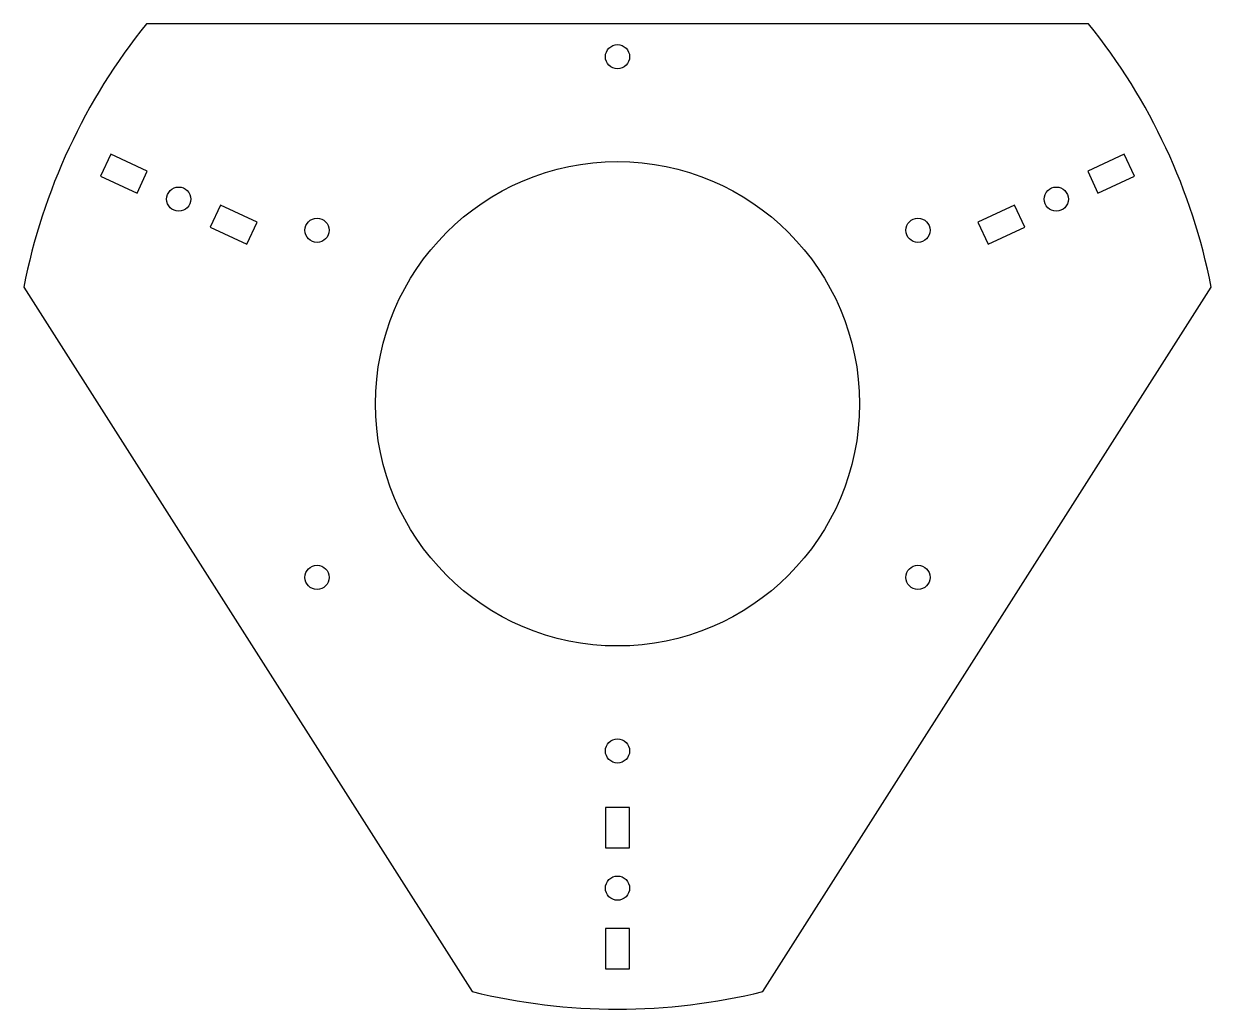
# Model space of a CAD drawing. Header units: millimetres. Extents: x -74 to 74, y -75 to 47.
import ezdxf

# ---------------------------------------------------------------- set-up
doc = ezdxf.new("R2010")
doc.units = ezdxf.units.MM

msp = doc.modelspace()

# ---------------------------------------------------------------- linework, layer by layer
at = {"color": 7, "linetype": 'Continuous', "lineweight": 25}
for p, q in [((58.38, 47.08), (-58.38, 47.08)), ((-62.81, 30.94), (-64.08, 28.22)), ((-58.28, 28.83), (-62.81, 30.94)), ((62.81, 30.94), (58.28, 28.83)), ((64.08, 28.22), (62.81, 30.94)), ((-64.08, 28.22), (-59.54, 26.11)), ((-59.54, 26.11), (-58.28, 28.83)), ((58.28, 28.83), (59.54, 26.11)), ((59.54, 26.11), (64.08, 28.22)), ((-49.21, 24.6), (-50.48, 21.88)), ((-44.68, 22.49), (-49.21, 24.6)), ((49.21, 24.6), (44.68, 22.49)), ((50.48, 21.88), (49.21, 24.6)), ((-45.95, 19.77), (-44.68, 22.49)), ((44.68, 22.49), (45.95, 19.77)), ((-50.48, 21.88), (-45.95, 19.77)), ((45.95, 19.77), (50.48, 21.88)), ((-73.59, 14.46), (-18, -72.81)), ((18, -72.81), (73.59, 14.46)), ((1.5, -50), (-1.5, -50)), ((-1.5, -50), (-1.5, -55)), ((1.5, -55), (1.5, -50)), ((-1.5, -55), (1.5, -55)), ((-1.5, -65), (-1.5, -70)), ((1.5, -65), (-1.5, -65)), ((1.5, -70), (1.5, -65)), ((-1.5, -70), (1.5, -70))]:
    msp.add_line(p, q, dxfattribs=at)
for centre, radius in [((0, 43), 1.5), ((0, 0), 30), ((-54.38, 25.36), 1.5), ((54.38, 25.36), 1.5), ((-37.24, 21.5), 1.5), ((37.24, 21.5), 1.5), ((-37.24, -21.5), 1.5), ((37.24, -21.5), 1.5), ((0, -43), 1.5), ((0, -60), 1.5)]:
    msp.add_circle(centre, radius, dxfattribs=at)
for start, end in [(141.1135, 168.8865), (11.1135, 38.8865), (256.1135, 283.8865)]:
    msp.add_arc((0, 0), 75, start, end, dxfattribs=at)

doc.saveas('drawing.dxf')
